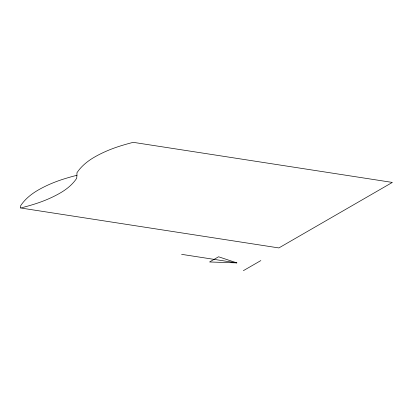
<?xml version="1.0" encoding="UTF-8"?>
<svg xmlns="http://www.w3.org/2000/svg" width="413" height="413" viewBox="0 0 413 413"><rect width="100%" height="100%" fill="white"/><g stroke="black" fill="none" stroke-linecap="round" stroke-linejoin="round"><path stroke-width="0.62" d="M20.65 207.987L20.655 205.726A76.359 44.083 0 0 1 38.11 190.104A112.625 65.022 0 0 1 64.092 178.912A170.146 98.232 0 0 1 76.947 175.282L76.952 172.779A76.359 44.083 0 0 1 94.407 157.157A112.625 65.022 0 0 1 120.395 145.965A170.146 98.232 0 0 1 133.249 142.34L392.35 182.422L278.878 247.934L20.65 207.987A170.146 98.232 0 0 0 34.269 204.172A112.625 65.022 0 0 0 60.257 192.974A71.914 41.517 0 0 0 76.694 178.266L76.947 175.282M243.386 270.66L260.856 260.577M236.871 262.895L209.582 261.966L218.57 256.778L236.871 262.895L181.612 254.346"/></g></svg>
